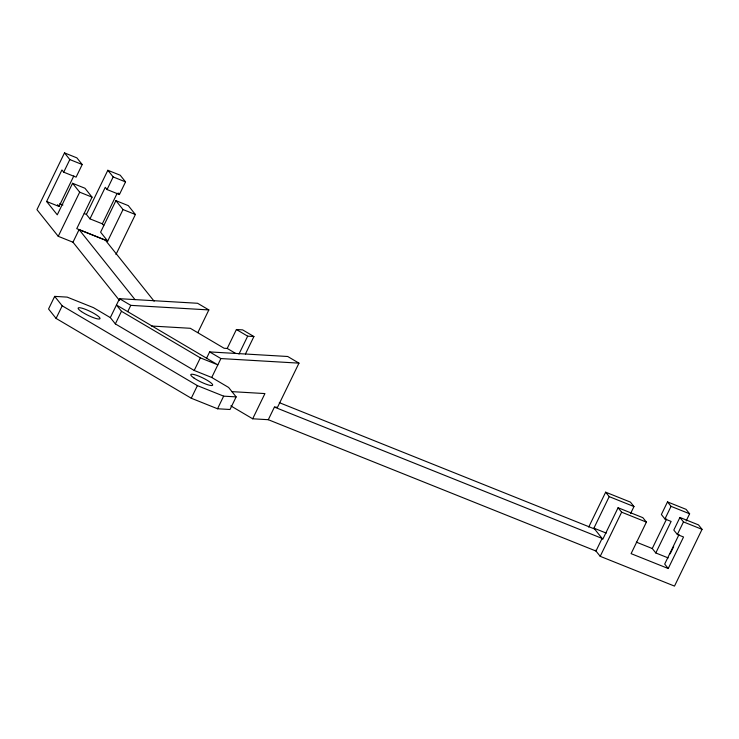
<?xml version="1.0" encoding="UTF-8"?>
<svg xmlns="http://www.w3.org/2000/svg" width="739" height="739" viewBox="0 0 739 739"><rect width="100%" height="100%" fill="white"/><g stroke="black" fill="none" stroke-linecap="round" stroke-linejoin="round"><path stroke-width="1.11" d="M107.709 241.08L100.606 232.185L115.921 200.657L123.016 209.553L107.709 241.08L76.754 228.665L92.061 197.147L84.967 188.251L72.579 183.29L57.273 214.818L46.622 201.488L61.928 169.961L63.702 172.178L76.089 177.138L82.214 164.529L76.884 157.869L64.505 152.899L36.95 209.654L58.242 236.314L73.244 242.327M63.702 172.178L69.826 159.569L64.505 152.899M46.622 201.488L59.009 206.449L73.817 175.937M58.242 236.314L79.683 192.177L72.579 183.29M154.128 301.189L105.363 240.138L79.091 229.607L72.976 242.216L119.579 300.579M89.964 218.855L86.408 214.412L107.839 170.275L120.226 175.235L125.547 181.905L119.422 194.514L107.044 189.544L105.271 187.327L89.964 218.855L102.342 223.815L103.765 225.589M54.677 296.376L48.552 308.985L56.081 318.417L191.272 398.238L217.534 408.769L230.023 409.498L236.147 396.889L228.619 387.458L211.723 377.481L194.209 370.461L115.358 323.904L110.333 317.613L93.437 307.636L67.166 297.115L54.677 296.376L62.205 305.807L197.396 385.629L223.658 396.15L236.147 396.889M107.044 189.544L113.169 176.935L107.839 170.275M56.081 318.417L62.205 305.807M102.342 223.815L117.159 193.304M115.958 254.539L135.394 214.513L128.3 205.627L115.921 200.657M110.333 317.613L119.515 298.695L197.59 303.276L208.851 309.927L197.886 332.513M115.358 323.904L121.473 311.295L116.457 305.004L217.848 364.872L200.334 357.852L121.473 311.295M127.727 311.655L130.785 305.355L208.851 309.927M194.209 370.461L200.334 357.852M206.578 358.221L209.645 351.912L287.711 356.494L298.972 363.145L277.522 407.281L274.418 407.097L268.294 419.706L252.683 418.791L230.817 405.877M191.272 398.238L197.396 385.629M211.723 377.481L220.906 358.563L298.972 363.145M151.366 326.01L190.302 328.292L224.093 348.254L227.215 348.438L236.406 329.52L242.651 329.88L253.911 336.531L245.44 353.99M238.965 354.092L247.667 336.171L253.911 336.531M217.534 408.769L223.658 396.15M252.683 418.791L264.931 393.573L231.843 391.633M588.715 527.083L605.666 492.183L630.422 502.114L633.979 506.557L630.515 513.67M595.338 550.232L600.207 556.319L674.495 586.101L702.05 529.346L698.503 524.902L679.926 517.457L673.802 530.075L677.358 534.519L683.547 536.994L668.232 568.522L631.088 553.64L646.394 522.113L642.847 517.669L618.081 507.739L602.775 539.267L593.907 528.154L609.213 496.626L605.666 492.183M600.207 556.319L621.638 512.182L618.081 507.739M686.134 520.977L689.626 513.79L686.078 509.347L667.502 501.901L661.377 514.52L664.934 518.963L671.123 521.438L655.816 552.966L668.195 557.927M664.934 518.963L671.058 506.354L667.502 501.901M655.816 552.966L652.26 548.523L666.587 519.027M677.358 534.519L683.473 521.91L679.926 517.457M679.012 534.583L664.684 564.079L668.232 568.522M670.19 553.825L673.682 546.638M69.826 159.569L82.214 164.529M113.169 176.935L125.547 181.905M79.683 192.177L92.061 197.147M123.016 209.553L135.394 214.513M59.73 203.715L62.926 204.999M84.274 213.553L86.408 214.412M671.058 506.354L689.626 513.79M683.473 521.91L702.05 529.346M609.213 496.626L633.979 506.557M621.638 512.182L646.394 522.113M636.344 542.14L652.26 548.523M593.907 528.154L606.285 533.115M279.305 402.644L594.572 528.995M274.418 407.097L602.1 538.426L595.985 551.035L268.294 419.706M236.406 329.52L247.667 336.171M227.215 348.438L235.667 353.427M119.515 298.695L130.785 305.355M209.645 351.912L220.906 358.563M118.24 193.027L119.422 194.514M79.091 229.607L135.034 299.646M57.587 204.666L59.009 206.449M81.484 311.609A12.12 2.226 25.9 0 0 99.71 318.915A12.12 2.226 25.9 0 0 86.075 309.595A12.12 2.226 25.9 0 0 81.484 311.609M194.135 378.128A12.12 2.226 25.9 0 0 212.361 385.435A12.12 2.226 25.9 0 0 198.726 376.114A12.12 2.226 25.9 0 0 194.135 378.128"/></g></svg>
